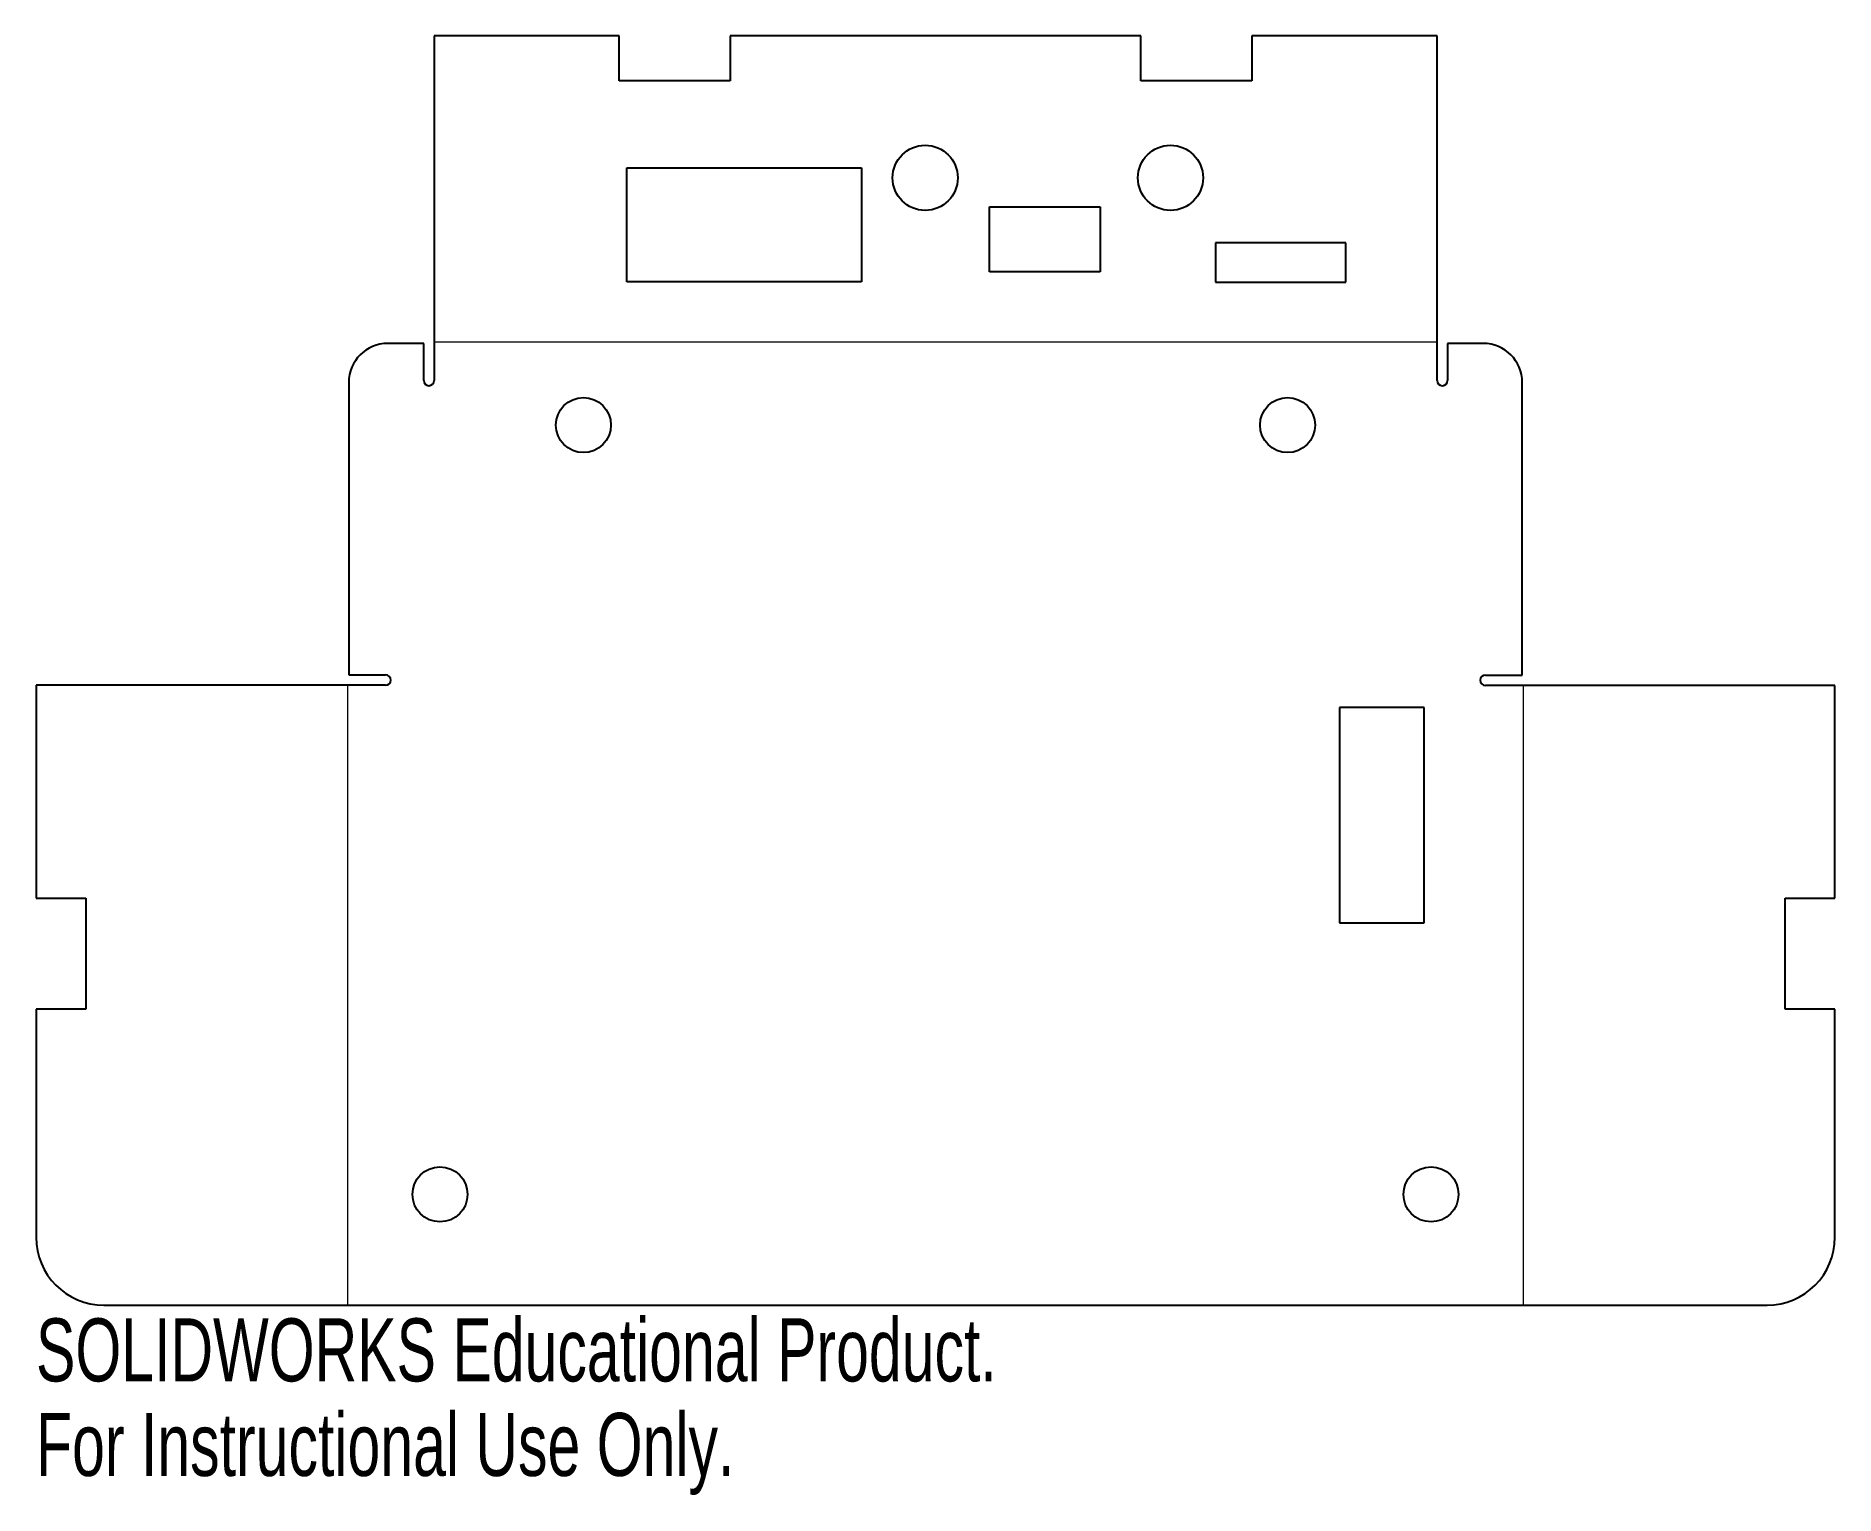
# Model space of a CAD drawing. Header units: millimetres. Extents: x -69 to 69, y -51 to 60.
import ezdxf

# ---------------------------------------------------------------- set-up
doc = ezdxf.new("R2010")
doc.units = ezdxf.units.MM
doc.styles.add('SLDTEXTSTYLE0', font='TXT', dxfattribs={"width": 0.7})

msp = doc.modelspace()

# ---------------------------------------------------------------- linework, layer by layer
at = {"color": 7, "linetype": 'Continuous', "lineweight": 25}
for p, q in [((-38.45, 60.46), (-38.45, 34.04)), ((-24.25, 60.46), (-38.45, 60.46)), ((-24.25, 57.03), (-24.25, 60.46)), ((-15.75, 60.46), (-15.75, 57.03)), ((15.75, 60.46), (-15.75, 60.46)), ((15.75, 57.03), (15.75, 60.46)), ((24.25, 60.46), (24.25, 57.03)), ((38.47, 60.46), (24.25, 60.46)), ((38.47, 34.04), (38.47, 60.46)), ((-15.75, 57.03), (-24.25, 57.03)), ((24.25, 57.03), (15.75, 57.03)), ((-23.68, 50.35), (-5.67, 50.35)), ((-23.68, 41.6), (-23.68, 50.35)), ((-5.67, 50.35), (-5.67, 41.6)), ((4.14, 47.36), (12.64, 47.36)), ((4.14, 42.36), (4.14, 47.36)), ((12.64, 47.36), (12.64, 42.36)), ((31.47, 44.59), (21.47, 44.59)), ((21.47, 44.59), (21.47, 41.59)), ((31.47, 41.59), (31.47, 44.59)), ((-5.67, 41.6), (-23.68, 41.6)), ((12.64, 42.36), (4.14, 42.36)), ((21.47, 41.59), (31.47, 41.59)), ((-39.25, 36.88), (-42, 36.88)), ((-39.25, 34.04), (-39.25, 36.88)), ((39.27, 36.88), (39.27, 34.04)), ((42, 36.88), (39.27, 36.88)), ((-45, 33.88), (-45, 11.46)), ((45, 11.45), (45, 33.88)), ((-45, 11.46), (-42.17, 11.46)), ((42.17, 11.45), (45, 11.45)), ((-68.98, 10.66), (-68.98, -5.67)), ((-42.17, 10.66), (-68.98, 10.66)), ((68.98, 10.65), (42.17, 10.65)), ((68.98, -5.67), (68.98, 10.65)), ((37.48, 8.95), (30.98, 8.95)), ((30.98, 8.95), (30.98, -7.55)), ((37.48, -7.55), (37.48, 8.95)), ((-68.98, -5.67), (-65.15, -5.67)), ((-65.15, -5.67), (-65.15, -14.18)), ((65.15, -5.67), (68.98, -5.67)), ((65.15, -14.18), (65.15, -5.67)), ((30.98, -7.55), (37.48, -7.55)), ((-68.98, -14.18), (-68.98, -31.66)), ((-65.15, -14.18), (-68.98, -14.18)), ((68.98, -14.18), (65.15, -14.18)), ((68.98, -31.66), (68.98, -14.18)), ((-63.77, -36.88), (63.77, -36.88))]:
    msp.add_line(p, q, dxfattribs=at)
at = {"color": 8, "linetype": 'Continuous', "lineweight": 0}
for p, q in [((38.47, 36.97), (-38.45, 36.97)), ((-45.09, 10.66), (-45.09, -36.88)), ((45.09, -36.88), (45.09, 10.65))]:
    msp.add_line(p, q, dxfattribs=at)
at = {"color": 7, "linetype": 'Continuous', "lineweight": 25}
for centre, radius in [((-0.79, 49.58), 2.5), ((18.02, 49.58), 2.5), ((-27, 30.62), 2.11), ((27, 30.62), 2.11), ((-38, -28.38), 2.11), ((38, -28.38), 2.11)]:
    msp.add_circle(centre, radius, dxfattribs=at)
for centre, radius, start, end in [((-42, 33.88), 3, 90, 180), ((42, 33.88), 3, 0, 90), ((-38.85, 34.04), 0.4, 180, 0), ((38.87, 34.04), 0.4, 180, 0), ((-42.17, 11.06), 0.4, 270, 90), ((42.17, 11.05), 0.4, 90, 270), ((-63.77, -31.66), 5.21, 180, 270), ((63.77, -31.66), 5.21, 270, 0)]:
    msp.add_arc(centre, radius, start, end, dxfattribs=at)

# ---------------------------------------------------------------- texts
at = {"color": 7, "linetype": 'Continuous', "char_height": 4.8336, "attachment_point": 1, "style": 'SLDTEXTSTYLE0'}
for s, insert in [('SOLIDWORKS Educational Product.', (-68.98, -37.89)), ('For Instructional Use Only.', (-68.98, -45.14))]:
    msp.add_mtext(s, dxfattribs=dict(at, insert=insert))

doc.saveas('drawing.dxf')
